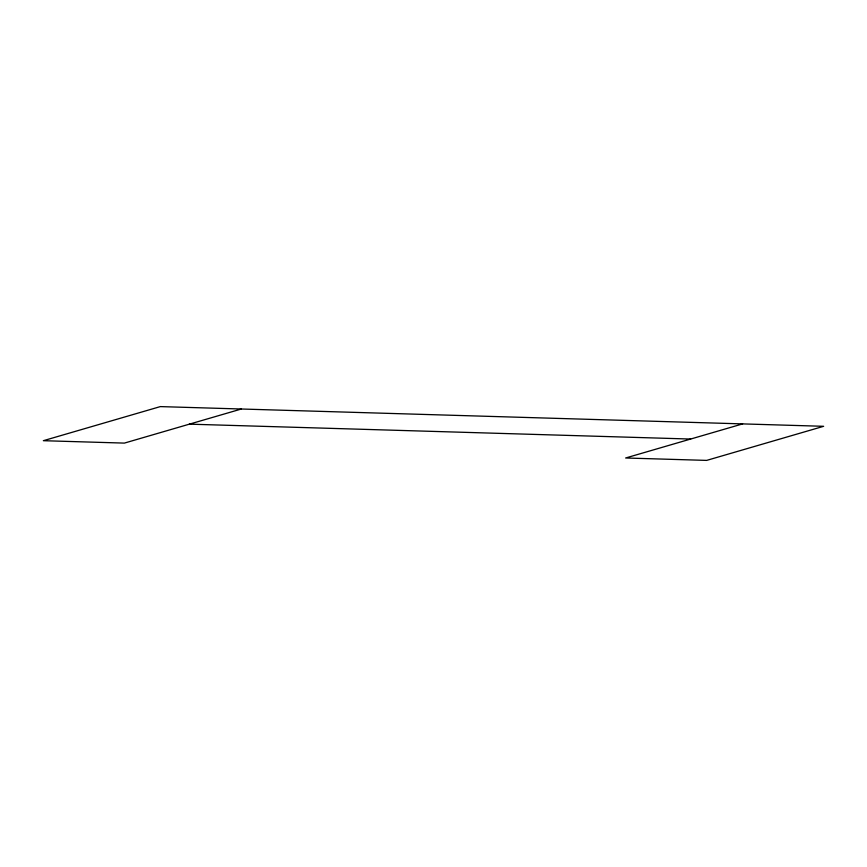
<?xml version="1.0" encoding="UTF-8"?>
<svg xmlns="http://www.w3.org/2000/svg" width="867" height="867" viewBox="0 0 867 867"><rect width="100%" height="100%" fill="white"/><g stroke="black" fill="none" stroke-linecap="round" stroke-linejoin="round"><path stroke-width="1.3" d="M241.362 409.007L124.371 443.102L43.35 440.696L160.341 406.601L823.65 426.304L706.659 460.399L625.638 457.993L742.629 423.898M189.364 424.158L690.631 439.049"/></g></svg>
